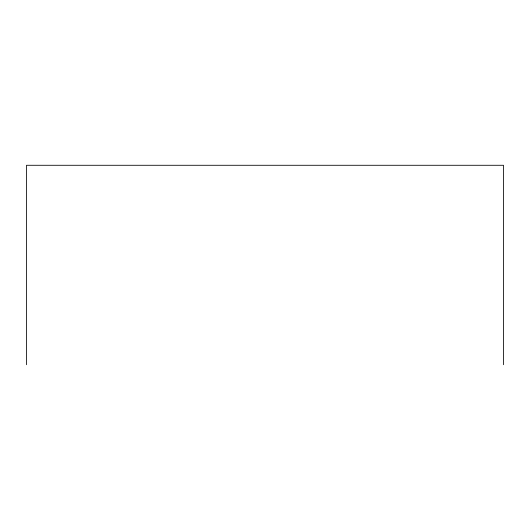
<?xml version="1.0" encoding="UTF-8"?>
<svg xmlns="http://www.w3.org/2000/svg" width="530" height="530" viewBox="0 0 530 530"><rect width="100%" height="100%" fill="white"/><g stroke="black" fill="none" stroke-linecap="round" stroke-linejoin="round"><path stroke-width="0.79" d="M503.5 364.719L503.5 165.28L26.5 165.28L26.5 364.719"/></g></svg>
